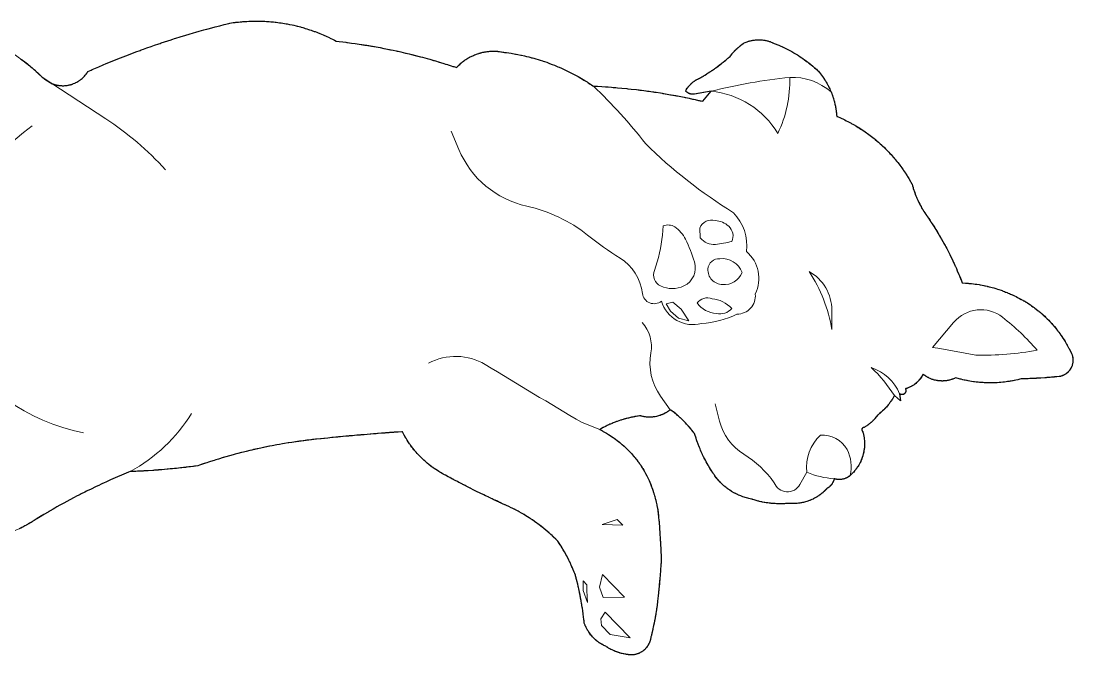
# Model space of a CAD drawing. Header units: millimetres. Extents: x 488786 to 747986, y 25193 to 95000.
# Drawn here: x 584111.4 to 584543.1, y 90620.5 to 90880.7 of the extents above; entities that cross this region are included whole.
import ezdxf

# ---------------------------------------------------------------- set-up
doc = ezdxf.new("R2010")
doc.units = ezdxf.units.MM
doc.layers.add('6. FUR1', color=181, linetype='Continuous')
doc.layers.add('7. FUR2', color=241, linetype='Continuous', lineweight=5)

# ---------------------------------------------------------------- blocks, each defined once
blk = doc.blocks.new('YUHIHA_Accessory_Person_WithDog_A_Plan')
at = {"layer": '6. FUR1'}
blk.add_lwpolyline([(143.22, 81.72), (143.64, 81.42), (143.74, 81.35), (143.84, 81.27), (144.25, 80.97), (144.56, 80.74), (144.66, 80.67), (145.07, 80.36), (145.67, 79.89), (146.47, 79.26), (147.06, 78.78), (147.16, 78.7), (147.45, 78.45), (148.04, 77.96), (148.61, 77.46), (148.9, 77.21), (148.99, 77.13), (149.19, 76.96), (149.38, 76.79), (149.56, 76.62), (149.66, 76.53), (150.31, 75.93), (150.78, 75.49), (150.96, 75.32), (151.33, 74.97), (151.78, 74.52), (152.14, 74.16), (156.26, 71.47), (156.56, 71.35), (156.88, 71.24), (157.04, 71.19), (157.37, 71.09), (157.53, 71.05), (157.87, 70.97), (158.03, 70.93), (158.36, 70.86), (158.53, 70.83), (158.7, 70.8), (158.87, 70.77), (159.04, 70.75), (159.37, 70.71), (159.54, 70.69), (159.88, 70.67), (160.05, 70.66), (160.39, 70.65), (160.73, 70.64), (161.07, 70.65), (161.41, 70.67), (161.75, 70.7), (162.09, 70.73), (162.43, 70.78), (162.76, 70.84), (162.93, 70.87), (163.26, 70.94), (163.59, 71.02), (163.76, 71.06), (163.93, 71.11), (164.25, 71.2), (164.57, 71.31), (164.73, 71.37), (165.05, 71.49), (165.52, 71.69), (165.83, 71.83), (165.98, 71.91), (166.44, 72.14), (166.73, 72.31), (166.88, 72.4), (167.16, 72.58), (167.45, 72.77), (167.59, 72.87), (167.86, 73.07), (168.13, 73.28), (168.52, 73.61), (168.77, 73.84), (169.02, 74.07), (169.26, 74.31), (169.49, 74.56), (169.83, 74.95), (170.04, 75.21), (170.15, 75.35), (170.25, 75.48), (170.35, 75.62), (170.55, 75.9), (170.64, 76.04), (170.82, 76.33), (170.91, 76.47), (172.23, 77.06), (172.67, 77.25), (174, 77.83), (175.33, 78.4), (177.1, 79.15), (178.43, 79.71), (180.21, 80.45), (182.44, 81.35), (184.23, 82.07), (186.47, 82.94), (188.27, 83.63), (190.53, 84.48), (192.33, 85.15), (192.79, 85.31), (193.69, 85.64), (195.05, 86.13), (196.87, 86.77), (198.23, 87.25), (200.05, 87.87), (200.51, 88.02), (200.97, 88.18), (202.34, 88.64), (203.71, 89.09), (205.08, 89.53), (206.46, 89.97), (206.92, 90.12), (208.76, 90.69), (211.06, 91.4), (212.45, 91.81), (214.29, 92.36), (215.22, 92.62), (216.61, 93.02), (218.46, 93.54), (220.32, 94.05), (221.72, 94.42), (223.11, 94.79), (224.98, 95.28), (226.85, 95.75), (228.72, 96.21), (229.18, 96.32), (229.88, 96.43), (230.58, 96.53), (231.27, 96.62), (231.62, 96.66), (231.97, 96.7), (232.67, 96.78), (233.37, 96.85), (234.07, 96.91), (234.42, 96.94), (235.12, 96.99), (235.82, 97.04), (236.17, 97.06), (236.88, 97.1), (237.23, 97.11), (237.93, 97.13), (238.63, 97.15), (238.99, 97.16), (239.69, 97.16), (240.39, 97.16), (240.74, 97.16), (241.44, 97.15), (241.8, 97.14), (242.5, 97.12), (243.2, 97.09), (243.55, 97.07), (244.25, 97.03), (244.96, 96.98), (245.31, 96.96), (246.01, 96.9), (246.36, 96.87), (247.06, 96.8), (247.76, 96.72), (248.11, 96.68), (248.8, 96.6), (249.5, 96.51), (250.2, 96.41), (250.89, 96.3), (251.58, 96.18), (252.28, 96.06), (252.62, 96), (253.66, 95.8), (254.69, 95.59), (255.38, 95.43), (256.4, 95.19), (256.75, 95.11), (257.09, 95.02), (258.11, 94.75), (258.45, 94.66), (259.12, 94.47), (259.46, 94.37), (260.13, 94.17), (260.81, 93.97), (261.48, 93.75), (261.81, 93.64), (262.48, 93.42), (263.14, 93.19), (263.8, 92.95), (264.13, 92.83), (264.79, 92.58), (265.12, 92.46), (266.1, 92.07), (266.75, 91.8), (267.4, 91.53), (268.04, 91.25), (268.37, 91.1), (269, 90.81), (269.64, 90.52), (270.59, 90.06), (271.22, 89.75), (271.54, 89.59), (272.16, 89.27), (272.78, 88.94), (273.96, 88.81), (275.54, 88.62), (276.72, 88.47), (277.11, 88.42), (277.5, 88.37), (279.07, 88.16), (280.64, 87.94), (282.21, 87.71), (283.77, 87.47), (284.56, 87.34), (284.95, 87.28), (285.73, 87.15), (287.29, 86.89), (289.24, 86.54), (290.8, 86.26), (292.36, 85.96), (293.13, 85.8), (295.07, 85.41), (296.24, 85.17), (297.4, 84.92), (297.79, 84.83), (298.17, 84.75), (299.33, 84.49), (301.26, 84.04), (302.8, 83.67), (304.73, 83.2), (306.26, 82.81), (307.41, 82.51), (308.18, 82.3), (310.09, 81.79), (311.23, 81.47), (312.76, 81.03), (313.52, 80.81), (315.04, 80.36), (316.55, 79.9), (316.93, 79.79), (317.69, 79.55), (318.44, 79.31), (318.82, 79.2), (319.95, 78.83), (320.71, 78.59), (321.08, 78.47), (321.46, 78.34), (322.21, 78.09), (322.44, 78.34), (322.67, 78.58), (322.91, 78.82), (323.15, 79.06), (323.51, 79.41), (324.02, 79.86), (324.28, 80.08), (324.53, 80.29), (324.67, 80.4), (325.07, 80.71), (325.34, 80.91), (325.75, 81.2), (326.03, 81.39), (326.45, 81.67), (326.74, 81.85), (326.88, 81.93), (327.32, 82.19), (327.62, 82.35), (327.77, 82.43), (328.22, 82.66), (328.52, 82.81), (328.83, 82.96), (329.13, 83.1), (329.6, 83.29), (330.07, 83.48), (330.38, 83.6), (330.86, 83.77), (331.34, 83.92), (331.51, 83.97), (331.83, 84.06), (331.99, 84.11), (332.32, 84.19), (332.64, 84.27), (332.98, 84.35), (333.47, 84.45), (333.8, 84.51), (334.3, 84.6), (334.8, 84.67), (334.97, 84.69), (335.47, 84.74), (335.81, 84.77), (336.15, 84.79), (336.48, 84.81), (336.82, 84.82), (337.16, 84.82), (337.5, 84.82), (338, 84.82), (338.17, 84.81), (338.34, 84.8), (338.51, 84.79), (339.01, 84.76), (339.18, 84.74), (339.35, 84.73), (339.68, 84.69), (339.85, 84.67), (340.35, 84.6), (340.69, 84.55), (341.18, 84.46), (341.51, 84.4), (341.84, 84.32), (342.76, 84.21), (343.67, 84.08), (344.59, 83.94), (345.19, 83.84), (346.41, 83.63), (347.32, 83.46), (348.52, 83.22), (348.83, 83.16), (350.03, 82.89), (350.93, 82.68), (351.83, 82.46), (352.72, 82.23), (353.02, 82.15), (353.32, 82.07), (353.91, 81.91), (354.8, 81.65), (355.68, 81.39), (356.56, 81.12), (357.44, 80.83), (357.74, 80.73), (358.32, 80.54), (359.19, 80.24), (359.48, 80.13), (360.35, 79.82), (361.5, 79.38), (362.36, 79.04), (363.21, 78.69), (363.78, 78.45), (364.35, 78.21), (365.2, 77.84), (366.32, 77.33), (366.88, 77.07), (367.43, 76.81), (368.26, 76.4), (368.81, 76.12), (369.36, 75.84), (369.91, 75.56), (370.45, 75.27), (371.26, 74.83), (372.07, 74.38), (372.87, 73.93), (373.14, 73.77), (373.93, 73.3), (374.46, 72.98), (374.99, 72.66), (375.51, 72.34), (375.77, 72.17), (376.03, 72.01), (376.54, 71.67), (377.06, 71.33), (377.57, 70.99), (378.08, 70.65), (378.34, 70.47), (380.11, 70.39), (381.88, 70.29), (383.29, 70.2), (384.36, 70.13), (385.77, 70.02), (386.48, 69.97), (387.54, 69.88), (388.24, 69.82), (390.01, 69.66), (392.13, 69.46), (392.48, 69.42), (393.89, 69.27), (396.01, 69.03), (396.71, 68.94), (397.06, 68.9), (397.41, 68.85), (398.12, 68.77), (399.88, 68.54), (400.58, 68.44), (400.93, 68.39), (401.28, 68.34), (401.98, 68.24), (402.69, 68.14), (403.04, 68.09), (403.39, 68.04), (404.09, 67.93), (405.84, 67.66), (406.54, 67.55), (406.89, 67.49), (408.64, 67.2), (409.34, 67.08), (410.04, 66.95), (411.78, 66.64), (412.48, 66.51), (413.53, 66.31), (414.22, 66.17), (415.61, 65.9), (415.96, 65.83), (416.31, 65.76), (417.7, 65.47), (419.08, 65.17), (419.43, 65.1), (420.12, 64.95), (421.51, 64.64), (422.2, 64.48), (423.23, 64.24), (426.65, 68.35), (419.77, 67.18), (419.65, 67.17), (419.4, 67.14), (419.33, 67.14), (419.24, 67.14), (419.21, 67.14), (419.15, 67.14), (419.12, 67.14), (419.02, 67.14), (418.83, 67.15), (418.71, 67.17), (418.58, 67.18), (418.37, 67.22), (418.21, 67.26), (418, 67.32), (417.83, 67.38), (417.68, 67.44), (417.65, 67.45), (417.53, 67.5), (417.45, 67.54), (417.42, 67.55), (417.34, 67.6), (417.25, 67.64), (417.23, 67.66), (417.2, 67.68), (417.12, 67.72), (416.99, 67.81), (416.91, 67.86), (416.88, 67.88), (416.81, 67.94), (416.78, 67.96), (416.68, 68.03), (416.61, 68.1), (416.45, 68.24), (416.41, 68.29), (416.36, 68.33), (416.27, 68.43), (416.21, 68.5), (416.27, 68.61), (416.37, 68.77), (416.43, 68.88), (416.56, 69.09), (416.59, 69.14), (416.62, 69.2), (416.9, 69.61), (416.97, 69.71), (417.08, 69.86), (417.12, 69.92), (417.2, 70.01), (417.31, 70.16), (417.39, 70.26), (417.51, 70.4), (417.54, 70.45), (417.75, 70.69), (417.91, 70.87), (418.04, 71.01), (418.31, 71.28), (418.62, 71.58), (418.86, 71.78), (419, 71.91), (419.1, 71.98), (419.19, 72.06), (419.34, 72.18), (419.64, 72.4), (419.74, 72.48), (419.79, 72.51), (419.89, 72.58), (419.94, 72.62), (420.15, 72.76), (420.31, 72.86), (420.52, 72.99), (420.68, 73.08), (420.74, 73.11), (420.85, 73.17), (421.12, 73.32), (421.23, 73.38), (421.46, 73.49), (421.68, 73.59), (421.74, 73.62), (421.91, 73.69), (422.03, 73.74), (422.34, 73.92), (422.55, 74.04), (422.86, 74.22), (422.96, 74.28), (423.27, 74.47), (423.48, 74.59), (423.58, 74.65), (423.68, 74.71), (423.88, 74.84), (424.09, 74.96), (424.8, 75.41), (425.11, 75.6), (425.51, 75.86), (426.21, 76.32), (426.41, 76.45), (426.71, 76.65), (427.01, 76.86), (427.11, 76.92), (427.21, 76.99), (427.31, 77.06), (427.6, 77.26), (427.7, 77.33), (428.09, 77.61), (428.19, 77.68), (428.48, 77.88), (428.77, 78.1), (428.87, 78.17), (429.55, 78.66), (430.22, 79.17), (430.79, 79.61), (431.07, 79.83), (431.26, 79.98), (431.63, 80.28), (431.72, 80.36), (431.82, 80.43), (432.19, 80.73), (432.65, 81.12), (433.57, 81.89), (433.84, 82.13), (433.93, 82.21), (434.02, 82.29), (434.47, 82.68), (434.69, 82.99), (434.73, 83.04), (434.88, 83.24), (435.11, 83.54), (435.19, 83.63), (435.23, 83.68), (435.51, 84.02), (435.59, 84.12), (435.88, 84.45), (436.01, 84.59), (436.09, 84.68), (436.27, 84.86), (436.31, 84.91), (436.44, 85.05), (436.66, 85.27), (436.7, 85.31), (436.75, 85.36), (436.97, 85.58), (437.38, 85.97), (437.48, 86.05), (437.61, 86.18), (437.66, 86.22), (437.71, 86.26), (437.76, 86.3), (437.85, 86.38), (437.95, 86.46), (437.99, 86.51), (438.14, 86.63), (438.58, 86.98), (438.68, 87.06), (438.72, 87.1), (438.78, 87.14), (438.82, 87.18), (439.33, 87.55), (439.43, 87.62), (439.53, 87.7), (439.79, 87.88), (440.26, 88.19), (440.62, 88.35), (441.06, 88.53), (441.43, 88.67), (441.79, 88.8), (441.98, 88.86), (442.16, 88.92), (442.26, 88.94), (442.35, 88.97), (442.63, 89.05), (442.82, 89.1), (443.29, 89.21), (443.57, 89.26), (443.86, 89.32), (444.05, 89.35), (444.44, 89.4), (444.82, 89.45), (445.11, 89.47), (445.4, 89.49), (445.69, 89.5), (445.79, 89.51), (445.89, 89.51), (446.08, 89.51), (446.27, 89.51), (446.47, 89.51), (446.85, 89.5), (447.14, 89.48), (447.34, 89.47), (447.63, 89.44), (448.11, 89.39), (448.4, 89.34), (448.78, 89.28), (448.97, 89.24), (449.26, 89.18), (449.63, 89.09), (449.91, 89.01), (450.19, 88.93), (450.56, 88.82), (450.84, 88.72), (451.11, 88.63), (451.29, 88.56), (451.74, 88.37), (451.92, 88.29), (452.01, 88.25), (452.27, 88.13), (452.59, 88.01), (452.9, 87.89), (453.68, 87.57), (454, 87.44), (454.46, 87.24), (455.24, 86.9), (455.7, 86.69), (455.85, 86.62), (456.01, 86.55), (456.77, 86.19), (457.37, 85.89), (457.83, 85.66), (458.43, 85.35), (458.73, 85.2), (459.47, 84.79), (459.76, 84.63), (460.2, 84.38), (460.64, 84.12), (460.79, 84.04), (461.08, 83.87), (461.8, 83.43), (462.09, 83.25), (462.52, 82.98), (463.22, 82.52), (463.93, 82.05), (464.35, 81.76), (465.04, 81.28), (465.17, 81.18), (465.58, 80.88), (466.12, 80.48), (466.39, 80.27), (466.8, 79.96), (467.19, 79.65), (467.72, 79.23), (468.37, 78.69), (469.15, 78.04), (469.65, 77.59), (469.9, 77.37), (470.4, 76.91), (470.53, 76.8), (470.74, 76.55), (471.15, 76.06), (471.56, 75.56), (472.04, 74.92), (472.42, 74.4), (472.79, 73.87), (472.97, 73.6), (473.24, 73.2), (473.41, 72.93), (473.58, 72.65), (473.91, 72.1), (474.15, 71.68), (474.47, 71.12), (474.62, 70.84), (474.7, 70.69), (474.84, 70.41), (475.13, 69.83), (475.34, 69.39), (475.6, 68.81), (475.73, 68.51), (475.85, 68.22), (475.92, 68.07), (476.04, 67.77), (476.16, 67.47), (476.21, 67.32), (476.33, 67.02), (476.49, 66.57), (476.65, 66.11), (476.75, 65.8), (476.85, 65.5), (476.94, 65.19), (477.08, 64.72), (477.16, 64.41), (477.25, 64.1), (477.33, 63.79), (477.48, 63.17), (477.51, 63.01), (477.58, 62.69), (477.68, 62.22), (477.74, 61.9), (477.83, 61.43), (477.91, 60.95), (478, 60.32), (478.02, 60.15), (478.04, 60), (478.06, 59.84), (478.08, 59.68), (478.13, 59.2), (478.19, 58.56), (478.21, 58.23), (478.22, 58.07), (478.53, 57.95), (478.83, 57.82), (479.44, 57.55), (480.04, 57.28), (480.95, 56.86), (481.55, 56.58), (482.14, 56.29), (482.73, 55.99), (483.32, 55.68), (483.61, 55.53), (484.2, 55.21), (484.49, 55.05), (484.78, 54.89), (485.64, 54.4), (485.93, 54.23), (486.5, 53.89), (487.06, 53.55), (487.63, 53.2), (488.18, 52.84), (488.46, 52.66), (489.01, 52.29), (489.84, 51.73), (490.38, 51.35), (490.92, 50.97), (491.19, 50.77), (491.98, 50.18), (492.51, 49.78), (493.03, 49.37), (493.55, 48.95), (494.06, 48.53), (494.82, 47.89), (495.33, 47.46), (496.07, 46.8), (496.56, 46.36), (496.8, 46.13), (497.05, 45.9), (497.77, 45.22), (498.24, 44.75), (498.94, 44.05), (499.17, 43.81), (499.63, 43.33), (500.08, 42.85), (500.53, 42.36), (500.97, 41.86), (501.41, 41.37), (501.84, 40.87), (502.06, 40.61), (502.27, 40.36), (502.9, 39.59), (503.31, 39.07), (503.92, 38.28), (504.12, 38.02), (504.52, 37.49), (504.91, 36.96), (505.29, 36.41), (505.48, 36.14), (505.67, 35.87), (506.05, 35.32), (506.42, 34.77), (506.6, 34.5), (506.96, 33.94), (507.13, 33.66), (507.31, 33.38), (507.83, 32.53), (508, 32.24), (508.5, 31.38), (508.66, 31.1), (508.98, 30.52), (509.14, 30.23), (509.34, 29.52), (509.54, 28.82), (509.61, 28.59), (509.65, 28.48), (509.87, 27.79), (509.95, 27.56), (510.23, 26.75), (510.45, 26.18), (510.71, 25.51), (510.94, 24.95), (510.99, 24.84), (511.13, 24.5), (511.28, 24.17), (511.53, 23.61), (511.84, 22.96), (511.94, 22.74), (512.27, 22.09), (512.5, 21.66), (512.84, 21.02), (513.08, 20.59), (513.32, 20.17), (513.51, 19.86), (513.82, 19.34), (513.89, 19.24), (514.01, 19.03), (514.34, 18.52), (514.67, 18.01), (514.81, 17.81), (515.22, 17.21), (515.29, 17.11), (515.5, 16.82), (515.86, 16.33), (516.39, 15.55), (517.04, 14.57), (517.8, 13.38), (518.31, 12.58), (518.93, 11.59), (519.17, 11.18), (519.42, 10.78), (520.14, 9.57), (520.26, 9.37), (520.38, 9.17), (521.09, 7.95), (521.79, 6.72), (521.9, 6.51), (522.24, 5.9), (522.69, 5.07), (522.8, 4.86), (523.02, 4.45), (523.36, 3.82), (523.9, 2.78), (524.64, 1.31), (525.06, 0.47), (525.58, -0.59), (526.18, -1.87), (526.38, -2.29), (526.87, -3.36), (526.96, -3.58), (527.06, -3.79), (527.34, -4.43), (527.72, -5.3), (528.37, -6.81), (528.73, -7.68), (529.26, -8.99), (529.77, -10.3), (529.99, -10.31), (531.1, -10.37), (531.77, -10.42), (532.21, -10.45), (532.43, -10.47), (533.1, -10.53), (533.54, -10.58), (534.42, -10.68), (535.09, -10.77), (535.75, -10.86), (536.63, -11), (537.06, -11.08), (537.94, -11.24), (538.59, -11.37), (539.03, -11.46), (539.25, -11.5), (539.9, -11.65), (540.12, -11.7), (540.33, -11.75), (540.77, -11.86), (541.41, -12.02), (542.06, -12.19), (542.7, -12.37), (543.13, -12.5), (543.55, -12.63), (544.19, -12.83), (544.82, -13.03), (545.67, -13.32), (546.09, -13.47), (546.29, -13.55), (546.5, -13.62), (547.13, -13.86), (547.54, -14.02), (548.16, -14.27), (548.37, -14.35), (548.57, -14.44), (549.19, -14.7), (549.6, -14.88), (550.2, -15.15), (550.41, -15.24), (551.21, -15.62), (551.81, -15.92), (552.41, -16.22), (553, -16.52), (553.2, -16.63), (553.98, -17.05), (554.56, -17.38), (554.94, -17.6), (555.52, -17.94), (555.9, -18.17), (556.47, -18.52), (557.01, -18.87), (557.7, -19.33), (558.22, -19.69), (558.73, -20.04), (559.23, -20.41), (559.57, -20.66), (560.23, -21.17), (560.89, -21.68), (561.21, -21.95), (561.37, -22.08), (561.69, -22.35), (562.17, -22.75), (562.48, -23.03), (562.95, -23.44), (563.11, -23.58), (563.57, -24), (563.87, -24.29), (564.17, -24.58), (564.62, -25.02), (565.21, -25.61), (565.64, -26.06), (566.21, -26.67), (566.49, -26.98), (566.9, -27.45), (567.58, -28.24), (568.11, -28.88), (568.37, -29.21), (568.63, -29.54), (569.02, -30.03), (569.14, -30.2), (569.39, -30.53), (569.76, -31.04), (570.12, -31.55), (570.36, -31.89), (570.6, -32.23), (571.06, -32.93), (571.51, -33.63), (571.94, -34.34), (572.26, -34.88), (572.58, -35.42), (572.78, -35.78), (572.98, -36.15), (573.37, -36.89), (573.57, -37.26), (573.85, -37.81), (574.12, -38.38), (574.28, -38.63), (574.42, -38.9), (574.51, -39.08), (574.59, -39.26), (574.71, -39.54), (574.81, -39.82), (574.84, -39.91), (574.93, -40.2), (574.95, -40.3), (575.02, -40.59), (575.06, -40.79), (575.08, -40.89), (575.12, -41.18), (575.14, -41.28), (575.16, -41.58), (575.17, -41.78), (575.18, -41.88), (575.18, -42.08), (575.17, -42.38), (575.16, -42.48), (575.14, -42.68), (575.12, -42.88), (575.1, -43.08), (575.04, -43.38), (574.98, -43.67), (574.9, -43.96), (574.81, -44.25), (574.7, -44.53), (574.63, -44.71), (574.59, -44.8), (574.46, -45.08), (574.37, -45.25), (574.27, -45.43), (574.12, -45.69), (574.01, -45.85), (573.83, -46.1), (573.71, -46.26), (573.52, -46.49), (573.39, -46.64), (573.18, -46.86), (573.11, -46.93), (572.96, -47.07), (572.74, -47.27), (572.58, -47.39), (572.35, -47.57), (572.18, -47.69), (572.02, -47.8), (571.84, -47.9), (571.58, -48.05), (571.49, -48.1), (571.32, -48.19), (571.22, -48.23), (570.95, -48.35), (570.67, -48.46), (570.38, -48.56), (570.19, -48.61), (570.1, -48.64), (569.47, -48.71), (568.59, -48.8), (568.46, -48.81), (568.21, -48.84), (568.08, -48.85), (567.58, -48.9), (567.46, -48.91), (566.45, -49), (566.32, -49.01), (565.82, -49.06), (565.69, -49.07), (565.44, -49.09), (564.81, -49.14), (564.43, -49.17), (564.18, -49.19), (563.68, -49.23), (562.04, -49.34), (561.91, -49.34), (561.53, -49.37), (561.16, -49.39), (560.9, -49.41), (560.4, -49.43), (560.27, -49.44), (560.02, -49.45), (559.89, -49.46), (559.51, -49.48), (559.39, -49.49), (558.12, -49.55), (558, -49.55), (557.62, -49.57), (557.5, -49.57), (556.86, -49.59), (556.36, -49.61), (555.98, -49.62), (555.6, -49.63), (555.47, -49.64), (553.96, -49.67), (553.34, -49.83), (552.93, -49.93), (552.51, -50.03), (551.68, -50.21), (551.06, -50.34), (550.43, -50.46), (549.8, -50.58), (549.38, -50.65), (548.96, -50.71), (548.33, -50.81), (547.7, -50.89), (547.06, -50.97), (546.43, -51.04), (545.58, -51.12), (544.94, -51.17), (544.1, -51.23), (543.46, -51.26), (543.03, -51.28), (542.39, -51.29), (541.97, -51.3), (541.76, -51.3), (541.55, -51.31), (540.91, -51.31), (540.27, -51.3), (539.63, -51.28), (538.99, -51.25), (538.35, -51.22), (538.14, -51.21), (537.72, -51.18), (536.87, -51.11), (536.23, -51.05), (535.6, -50.98), (534.76, -50.88), (534.33, -50.82), (533.49, -50.69), (532.86, -50.59), (532.23, -50.48), (531.81, -50.4), (530.98, -50.23), (530.57, -50.14), (529.94, -50), (529.32, -49.85), (528.91, -49.75), (528.09, -49.53), (527.47, -49.36), (527.06, -49.24), (526.76, -49.38), (526.56, -49.47), (526.15, -49.65), (525.84, -49.77), (525.63, -49.84), (525.42, -49.91), (525.21, -49.98), (524.89, -50.08), (524.57, -50.16), (524.25, -50.24), (523.92, -50.31), (523.59, -50.37), (523.26, -50.42), (522.93, -50.47), (522.82, -50.48), (522.49, -50.51), (522.27, -50.52), (521.94, -50.54), (521.71, -50.55), (521.38, -50.55), (521.16, -50.54), (521.05, -50.54), (520.94, -50.53), (520.61, -50.51), (520.38, -50.5), (520.05, -50.46), (519.72, -50.42), (519.61, -50.4), (519.17, -50.33), (518.74, -50.24), (518.41, -50.16), (517.99, -50.04), (517.78, -49.97), (517.46, -49.87), (517.15, -49.76), (516.84, -49.64), (516.63, -49.55), (516.53, -49.51), (516.22, -49.37), (515.83, -49.17), (515.63, -49.07), (515.44, -48.96), (515.14, -48.8), (514.96, -48.68), (514.86, -48.62), (514.77, -48.56), (514.4, -48.32), (514.22, -48.19), (513.95, -47.99), (513.69, -47.78), (513.55, -48.05), (513.36, -48.38), (513.32, -48.44), (513.28, -48.51), (513.08, -48.83), (512.96, -49.02), (512.74, -49.32), (512.65, -49.45), (512.47, -49.69), (512.42, -49.74), (512.37, -49.8), (512.28, -49.92), (512.08, -50.15), (511.98, -50.26), (511.88, -50.37), (511.83, -50.43), (511.62, -50.65), (511.46, -50.81), (511.41, -50.86), (511.18, -51.07), (511.02, -51.22), (510.67, -51.52), (510.61, -51.56), (510.55, -51.61), (510.44, -51.7), (510.2, -51.89), (509.95, -52.06), (509.7, -52.23), (509.45, -52.4), (509.25, -52.51), (508.99, -52.67), (508.93, -52.7), (508.79, -52.78), (508.39, -52.98), (508.19, -53.08), (508.05, -53.14), (507.77, -53.26), (507.56, -53.35), (507.28, -53.46), (507.07, -53.53), (506.93, -53.58), (506.64, -53.68), (506.49, -53.72), (506.42, -53.74), (506.45, -53.8), (506.48, -53.86), (506.54, -54.02), (506.57, -54.16), (506.59, -54.29), (506.61, -54.43), (506.61, -54.56), (506.59, -54.7), (506.57, -54.83), (506.54, -54.97), (506.48, -55.13), (506.44, -55.22), (506.42, -55.25), (506.41, -55.28), (506.35, -55.37), (506.31, -55.43), (506.3, -55.46), (506.23, -55.54), (506.12, -55.66), (506.01, -55.75), (505.96, -55.79), (505.88, -55.86), (505.76, -55.93), (505.73, -55.94), (505.7, -55.96), (505.57, -56.01), (505.44, -56.06), (505.35, -56.09), (505.31, -56.09), (505.28, -56.1), (505.15, -56.12), (505.01, -56.13), (504.94, -56.13), (504.87, -56.13), (504.73, -56.11), (504.6, -56.09), (504.47, -56.05), (504.37, -56.01), (504.28, -55.97), (504.22, -55.94), (504.07, -55.86), (504.02, -55.82), (504.36, -58.73), (501.9, -56.56), (501.74, -56.85), (501.69, -56.92), (501.53, -57.21), (501.23, -57.71), (501.05, -57.99), (500.96, -58.13), (500.92, -58.2), (500.64, -58.62), (500.45, -58.89), (500.4, -58.96), (500.36, -59.03), (500.06, -59.43), (499.71, -59.9), (499.61, -60.03), (499.35, -60.35), (499.03, -60.74), (498.59, -61.24), (498.54, -61.3), (498.37, -61.49), (498.26, -61.61), (497.86, -62.03), (497.68, -62.21), (497.56, -62.32), (497.5, -62.38), (497.02, -62.84), (496.78, -63.07), (496.47, -63.35), (495.96, -63.78), (495.77, -63.94), (495.57, -64.09), (495.51, -64.15), (495.45, -64.2), (495.18, -64.41), (494.98, -64.55), (494.67, -64.99), (494.57, -65.13), (494.53, -65.17), (494.5, -65.22), (494.31, -65.45), (494.05, -65.77), (493.94, -65.91), (493.82, -66.04), (493.78, -66.08), (493.7, -66.17), (493.66, -66.22), (493.3, -66.61), (493.18, -66.73), (493.14, -66.77), (493.1, -66.82), (493.05, -66.86), (493.01, -66.9), (492.89, -67.02), (492.76, -67.14), (492.72, -67.18), (492.5, -67.38), (492.28, -67.58), (492.23, -67.62), (492.1, -67.74), (491.64, -68.11), (491.6, -68.14), (491.51, -68.22), (491.41, -68.29), (491.27, -68.4), (490.98, -68.6), (490.84, -68.71), (490.79, -68.74), (490.74, -68.77), (490.55, -68.91), (490.25, -69.1), (490.1, -69.19), (489.9, -69.32), (489.6, -69.5), (489.44, -69.58), (489.42, -69.58), (489.39, -69.58), (489.35, -69.59), (489.26, -69.6), (489.2, -69.62), (489.13, -69.64), (489.08, -69.66), (489.01, -69.69), (489, -69.71), (488.95, -69.73), (488.94, -69.74), (488.92, -69.75), (488.89, -69.77), (488.84, -69.82), (488.78, -69.88), (488.75, -69.91), (488.7, -69.98), (488.66, -70.04), (488.63, -70.1), (488.62, -70.12), (488.61, -70.13), (488.6, -70.17), (488.57, -70.25), (488.55, -70.32), (488.54, -70.41), (488.53, -70.44), (488.53, -70.57), (488.54, -70.58), (488.54, -70.6), (488.55, -70.71), (488.57, -70.78), (488.59, -70.83), (488.62, -70.91), (488.68, -71), (488.73, -71.07), (488.77, -71.13), (488.81, -71.17), (488.82, -71.18), (488.84, -71.19), (488.89, -71.24), (488.94, -71.39), (488.98, -71.53), (489.1, -71.99), (489.18, -72.29), (489.24, -72.59), (489.31, -72.89), (489.39, -73.36), (489.44, -73.66), (489.49, -73.97), (489.53, -74.28), (489.54, -74.43), (489.59, -74.9), (489.61, -75.21), (489.62, -75.36), (489.64, -75.83), (489.64, -76.14), (489.64, -76.45), (489.64, -76.76), (489.62, -77.07), (489.61, -77.38), (489.58, -77.69), (489.56, -78), (489.5, -78.47), (489.48, -78.62), (489.41, -79.08), (489.39, -79.23), (489.3, -79.69), (489.2, -80.15), (489.09, -80.6), (488.97, -81.05), (488.88, -81.35), (488.84, -81.5), (488.69, -81.94), (488.64, -82.09), (488.47, -82.52), (488.3, -82.96), (488.05, -83.53), (487.85, -83.95), (487.78, -84.08), (487.71, -84.23), (487.41, -84.77), (487.26, -85.04), (487.02, -85.44), (486.85, -85.7), (486.68, -85.96), (486.41, -86.35), (486.23, -86.6), (486.04, -86.84), (485.85, -87.09), (485.55, -87.45), (485.35, -87.69), (485.04, -88.03), (484.93, -88.15), (484.72, -88.37), (484.38, -88.7), (484.16, -88.91), (483.82, -89.23), (483.7, -89.33), (483.66, -89.37), (483.45, -89.54), (483.27, -89.67), (483.1, -89.8), (483.05, -89.83), (482.91, -89.92), (482.78, -90), (482.64, -90.09), (482.45, -90.19), (482.4, -90.22), (482.3, -90.27), (482.05, -90.39), (481.85, -90.47), (481.65, -90.55), (481.4, -90.64), (481.34, -90.66), (481.14, -90.73), (480.93, -90.78), (480.87, -90.79), (480.82, -90.81), (480.61, -90.85), (480.45, -90.89), (480.18, -90.93), (479.91, -90.96), (479.69, -90.98), (479.53, -90.99), (479.31, -90.99), (479.04, -90.99), (478.77, -90.98), (478.66, -90.97), (478.44, -90.94), (478.23, -90.92), (478.12, -90.9), (478.07, -90.89), (477.91, -90.86), (477.74, -90.82), (477.69, -90.81), (477.53, -90.77), (477.38, -90.73), (477.17, -90.66), (477.13, -90.86), (477.11, -90.9), (477.1, -90.98), (477.07, -91.09), (477.01, -91.29), (476.99, -91.32), (476.97, -91.4), (476.94, -91.48), (476.92, -91.55), (476.86, -91.7), (476.83, -91.78), (476.81, -91.81), (476.76, -91.92), (476.68, -92.11), (476.59, -92.28), (476.54, -92.36), (476.4, -92.6), (476.36, -92.67), (476.31, -92.73), (476.29, -92.77), (476.16, -92.97), (476.01, -93.16), (475.91, -93.28), (475.8, -93.4), (475.64, -93.58), (475.47, -93.75), (475.41, -93.81), (475.38, -93.83), (475.32, -93.89), (475.2, -93.99), (475.04, -94.12), (474.91, -94.22), (474.65, -94.4), (474.62, -94.42), (474.51, -94.49), (474.41, -94.55), (474.38, -94.57), (474.34, -94.59), (474.3, -94.61), (474.2, -94.67), (474.02, -94.87), (473.74, -95.17), (473.46, -95.46), (473.17, -95.74), (473.06, -95.83), (472.97, -95.93), (472.67, -96.2), (472.46, -96.38), (472.25, -96.55), (472.15, -96.64), (471.83, -96.9), (471.4, -97.22), (471.07, -97.46), (470.85, -97.62), (470.51, -97.85), (470.17, -98.06), (469.7, -98.34), (469.35, -98.54), (469.11, -98.67), (468.75, -98.86), (468.51, -98.98), (468.01, -99.21), (467.77, -99.32), (467.64, -99.37), (467.52, -99.43), (467.14, -99.58), (467.01, -99.63), (466.63, -99.77), (466.38, -99.86), (465.99, -99.99), (465.47, -100.14), (465.34, -100.18), (464.95, -100.28), (464.55, -100.38), (464.15, -100.46), (463.75, -100.54), (463.49, -100.59), (463.08, -100.65), (462.54, -100.72), (462, -100.77), (461.46, -100.81), (461.06, -100.83), (460.51, -100.84), (460.38, -100.84), (459.84, -100.83), (459.43, -100.81), (459.16, -100.79), (458.89, -100.77), (458.62, -100.75), (458.01, -100.81), (457.77, -100.83), (457.28, -100.86), (457.16, -100.87), (456.79, -100.89), (456.18, -100.91), (455.44, -100.93), (455.2, -100.93), (454.71, -100.93), (454.47, -100.93), (453.73, -100.91), (453.49, -100.91), (453, -100.88), (452.76, -100.87), (452.02, -100.82), (451.78, -100.8), (451.41, -100.76), (451.29, -100.75), (451.05, -100.72), (450.93, -100.71), (450.44, -100.65), (449.96, -100.59), (449.23, -100.48), (448.75, -100.4), (448.63, -100.38), (448.51, -100.36), (447.79, -100.22), (447.55, -100.17), (447.07, -100.07), (446.47, -99.93), (446.24, -99.87), (446, -99.81), (445.17, -99.59), (444.35, -99.35), (443.77, -99.16), (443.65, -99.12), (443.53, -99.09), (443.18, -98.97), (442.66, -98.86), (442.13, -98.75), (441.74, -98.65), (441.22, -98.51), (440.71, -98.36), (440.19, -98.2), (439.68, -98.03), (439.18, -97.85), (438.8, -97.7), (438.42, -97.55), (437.93, -97.34), (437.57, -97.17), (437.2, -97), (436.72, -96.76), (436.6, -96.7), (436.48, -96.64), (436.24, -96.51), (435.77, -96.25), (435.54, -96.11), (435.08, -95.84), (434.85, -95.69), (434.4, -95.4), (434.17, -95.25), (433.73, -94.94), (433.51, -94.79), (433.08, -94.46), (432.87, -94.3), (432.66, -94.13), (432.35, -93.88), (432.14, -93.7), (431.94, -93.53), (431.53, -93.17), (431.04, -92.71), (430.95, -92.62), (430.85, -92.53), (430.47, -92.14), (430.19, -91.85), (430.01, -91.65), (429.83, -91.46), (429.56, -91.15), (429.48, -91.05), (429.39, -90.95), (429.13, -90.64), (428.87, -90.33), (428.79, -90.22), (428.24, -89.46), (427.88, -88.95), (427.71, -88.69), (427.53, -88.44), (427.18, -87.92), (426.84, -87.4), (426.58, -87), (426.17, -86.34), (425.61, -85.41), (425.45, -85.13), (425.06, -84.46), (424.68, -83.78), (424.46, -83.37), (424.31, -83.09), (423.88, -82.26), (423.6, -81.7), (423.46, -81.42), (423.2, -80.86), (423.13, -80.71), (423, -80.43), (422.74, -79.86), (422.48, -79.29), (422.3, -78.87), (422.12, -78.43), (421.88, -77.86), (421.59, -77.13), (421.48, -76.84), (421.21, -76.11), (421.1, -75.81), (420.84, -75.08), (420.69, -74.63), (420.5, -74.04), (420.36, -73.6), (420.13, -72.85), (420.04, -72.55), (419.99, -72.4), (419.8, -72.13), (419.6, -71.85), (419.4, -71.58), (419.33, -71.49), (419.2, -71.32), (418.86, -70.87), (418.58, -70.52), (418.51, -70.43), (418.44, -70.34), (418.3, -70.17), (418.23, -70.08), (417.87, -69.65), (417.66, -69.39), (417.29, -68.97), (416.84, -68.47), (416.62, -68.22), (416.32, -67.89), (416.16, -67.73), (415.62, -67.17), (415.54, -67.09), (415.38, -66.93), (415.06, -66.61), (414.41, -65.99), (414.33, -65.92), (414.25, -65.84), (414, -65.61), (413.42, -65.09), (413.33, -65.02), (413.17, -64.87), (412.74, -64.51), (412.4, -64.22), (412.31, -64.15), (412.14, -64.01), (412.05, -63.94), (411.87, -63.8), (411.17, -63.24), (410.72, -62.91), (410.18, -62.51), (409.9, -62.32), (409.82, -62.38), (409.75, -62.45), (409.51, -62.64), (409.18, -62.88), (409.09, -62.94), (408.84, -63.11), (408.75, -63.17), (408.67, -63.23), (408.32, -63.44), (407.97, -63.65), (407.79, -63.75), (407.7, -63.8), (407.43, -63.94), (407.25, -64.03), (406.97, -64.17), (406.88, -64.21), (406.78, -64.25), (406.5, -64.37), (406.22, -64.49), (405.74, -64.66), (405.45, -64.76), (405.06, -64.88), (404.66, -64.98), (404.26, -65.08), (403.76, -65.18), (403.36, -65.25), (403.16, -65.27), (403.05, -65.29), (402.95, -65.3), (402.65, -65.33), (402.34, -65.36), (401.93, -65.38), (401.63, -65.39), (401.52, -65.39), (401.42, -65.39), (401.32, -65.39), (401.11, -65.39), (400.91, -65.38), (400.7, -65.37), (400.6, -65.37), (400.4, -65.35), (400.09, -65.33), (399.69, -65.28), (399.38, -65.24), (399.18, -65.21), (398.88, -65.15), (398.68, -65.11), (398.28, -65.02), (397.98, -64.95), (397.88, -64.92), (397.78, -64.89), (397.59, -64.84), (397.31, -64.87), (396.77, -64.95), (396.63, -64.97), (396.49, -64.99), (395.95, -65.07), (395.54, -65.14), (395.4, -65.17), (395.27, -65.19), (395, -65.24), (394.59, -65.32), (394.05, -65.43), (393.78, -65.48), (393.64, -65.52), (393.24, -65.6), (392.7, -65.73), (392.43, -65.8), (391.76, -65.97), (391.23, -66.12), (390.83, -66.23), (390.57, -66.31), (390.04, -66.47), (389.78, -66.55), (389.65, -66.59), (389.51, -66.63), (388.86, -66.85), (388.08, -67.13), (387.82, -67.22), (387.3, -67.42), (386.53, -67.73), (386.02, -67.94), (385.39, -68.21), (385.14, -68.32), (384.63, -68.55), (384.26, -68.73), (384.01, -68.85), (383.64, -69.03), (383.39, -69.15), (383.15, -69.28), (383.02, -69.34), (382.66, -69.53), (382.54, -69.6), (382.41, -69.66), (381.69, -70.06), (381.09, -70.4), (380.97, -70.47), (381.32, -70.65), (382.03, -71.02), (382.38, -71.21), (382.91, -71.5), (383.42, -71.8), (383.6, -71.9), (384.11, -72.21), (384.62, -72.52), (385.29, -72.95), (385.79, -73.28), (386.45, -73.73), (386.94, -74.07), (387.43, -74.43), (388.07, -74.91), (388.85, -75.52), (389.16, -75.77), (389.62, -76.15), (390.08, -76.54), (390.23, -76.67), (390.83, -77.2), (391.56, -77.88), (391.99, -78.29), (392.42, -78.71), (392.56, -78.85), (392.98, -79.28), (393.26, -79.57), (393.53, -79.86), (394.07, -80.44), (394.6, -81.04), (394.73, -81.19), (395.12, -81.65), (395.5, -82.11), (395.75, -82.42), (396.12, -82.89), (396.6, -83.52), (396.72, -83.69), (397.08, -84.17), (397.43, -84.65), (397.77, -85.15), (397.99, -85.48), (398.43, -86.14), (398.53, -86.31), (398.64, -86.48), (399.06, -87.16), (399.37, -87.67), (399.51, -87.94), (399.8, -88.49), (400.28, -89.44), (400.68, -90.27), (400.81, -90.55), (400.94, -90.83), (401.19, -91.39), (401.49, -92.09), (401.89, -93.08), (402.22, -93.94), (402.33, -94.23), (402.59, -94.95), (402.69, -95.23), (402.88, -95.82), (402.93, -95.96), (402.98, -96.11), (403.21, -96.84), (403.3, -97.13), (403.47, -97.72), (403.51, -97.87), (403.55, -98.01), (403.76, -98.75), (403.83, -99.05), (403.95, -99.49), (404.12, -100.24), (404.26, -100.83), (404.39, -101.43), (404.41, -101.58), (404.45, -101.73), (404.5, -102.03), (404.54, -102.19), (404.56, -102.34), (404.62, -102.64), (404.77, -103.54), (404.91, -104.45), (404.95, -104.75), (404.98, -104.9), (405.05, -105.51), (405.14, -106.27), (405.28, -107.94), (405.29, -108.08), (405.34, -108.77), (405.35, -108.91), (405.38, -109.19), (405.38, -109.33), (405.44, -110.02), (405.53, -111.27), (405.54, -111.41), (405.61, -112.52), (405.63, -112.66), (405.67, -113.35), (405.68, -113.49), (405.77, -114.88), (405.78, -115.16), (405.82, -115.85), (405.83, -115.99), (405.86, -116.41), (405.9, -117.24), (405.92, -117.52), (405.95, -118.22), (405.96, -118.36), (405.97, -118.64), (405.98, -118.77), (406.01, -119.47), (406.02, -119.61), (406.04, -120.02), (406.05, -120.17), (406.15, -122.67), (406.15, -122.81), (406.17, -123.36), (406.18, -123.5), (406.2, -124.06), (406.14, -125.01), (406.06, -126.11), (406.05, -126.27), (405.94, -127.85), (405.91, -128.16), (405.86, -128.8), (405.79, -129.74), (405.76, -130.06), (405.71, -130.69), (405.67, -131.16), (405.63, -131.63), (405.62, -131.79), (405.56, -132.42), (405.55, -132.58), (405.43, -133.84), (405.42, -134), (405.36, -134.63), (405.34, -134.79), (405.31, -135.1), (405.29, -135.26), (405.27, -135.57), (405.15, -136.68), (405.14, -136.83), (405.11, -137.15), (405.09, -137.31), (405.06, -137.62), (405.04, -137.78), (404.97, -138.41), (404.94, -138.72), (404.82, -139.82), (404.8, -139.98), (404.71, -140.77), (404.69, -140.92), (404.66, -141.24), (404.6, -141.71), (404.57, -142.03), (404.49, -142.65), (404.39, -143.44), (404.38, -143.6), (404.32, -144.07), (404.3, -144.23), (404.27, -144.41), (404.21, -144.77), (404.18, -144.96), (404.14, -145.23), (404.12, -145.32), (404.04, -145.78), (403.98, -146.15), (403.96, -146.24), (403.92, -146.51), (403.88, -146.69), (403.87, -146.78), (403.83, -146.97), (403.82, -147.06), (403.75, -147.42), (403.74, -147.52), (403.51, -148.7), (403.48, -148.88), (403.46, -148.97), (403.39, -149.34), (403.37, -149.43), (403.33, -149.61), (403.31, -149.7), (403.24, -150.06), (403.22, -150.15), (403.13, -150.61), (403.09, -150.79), (403.07, -150.88), (403.03, -151.06), (403.01, -151.15), (402.95, -151.42), (402.94, -151.52), (402.8, -152.15), (402.78, -152.24), (402.74, -152.42), (402.72, -152.51), (402.57, -153.14), (402.55, -153.24), (402.49, -153.51), (402.47, -153.59), (402.43, -153.78), (402.4, -153.87), (402.36, -154.05), (402.3, -154.32), (402.28, -154.41), (402.26, -154.5), (402.19, -154.77), (402.15, -154.95), (401.99, -155.58), (401.92, -155.85), (401.91, -155.94), (401.88, -156.11), (401.84, -156.38), (401.75, -156.73), (401.71, -156.91), (401.69, -156.99), (401.61, -157.25), (401.52, -157.5), (401.43, -157.76), (401.39, -157.84), (401.32, -158), (401.17, -158.33), (401.01, -158.65), (400.97, -158.73), (400.79, -159.04), (400.69, -159.19), (400.54, -159.42), (400.44, -159.56), (400.16, -159.92), (400.05, -160.06), (399.93, -160.19), (399.75, -160.39), (399.69, -160.46), (399.43, -160.71), (399.24, -160.89), (399.03, -161.07), (398.82, -161.24), (398.68, -161.35), (398.38, -161.55), (398.16, -161.7), (398.01, -161.79), (397.93, -161.84), (397.62, -162.02), (397.29, -162.18), (397.21, -162.21), (396.97, -162.32), (396.72, -162.42), (396.55, -162.49), (396.29, -162.57), (395.95, -162.68), (395.78, -162.72), (395.51, -162.78), (395.42, -162.8), (395.34, -162.82), (395.07, -162.87), (394.81, -162.91), (394.45, -162.94), (394.18, -162.96), (394.09, -162.96), (394, -162.96), (393.47, -162.93), (393.29, -162.91), (393.02, -162.89), (392.76, -162.86), (392.58, -162.84), (392.32, -162.8), (392.05, -162.77), (391.97, -162.75), (391.88, -162.74), (391.61, -162.7), (391.53, -162.68), (391.35, -162.65), (390.83, -162.55), (390.65, -162.51), (390.13, -162.39), (389.96, -162.35), (389.44, -162.21), (389.36, -162.18), (389.27, -162.16), (388.76, -162), (388.42, -161.89), (388.17, -161.81), (388, -161.75), (387.58, -161.59), (387.33, -161.49), (386.84, -161.29), (386.6, -161.18), (386.27, -161.03), (386.03, -160.92), (385.55, -160.68), (385.08, -160.43), (384.85, -160.3), (384.54, -160.12), (384.08, -159.84), (383.78, -159.65), (383.71, -159.61), (383.41, -159.41), (383.03, -159.23), (382.66, -159.05), (382.47, -158.96), (382.2, -158.81), (381.83, -158.61), (381.66, -158.5), (381.21, -158.23), (380.78, -157.94), (380.61, -157.83), (380.36, -157.64), (380.02, -157.39), (379.7, -157.14), (379.46, -156.94), (379.3, -156.8), (379.22, -156.73), (378.91, -156.45), (378.69, -156.24), (378.47, -156.02), (378.32, -155.87), (378.18, -155.72), (377.96, -155.5), (377.69, -155.19), (377.62, -155.1), (377.55, -155.03), (377.42, -154.87), (377.35, -154.79), (377.03, -154.38), (376.78, -154.05), (376.66, -153.88), (376.49, -153.62), (376.31, -153.36), (376.15, -153.1), (376.04, -152.92), (375.94, -152.74), (375.88, -152.65), (375.83, -152.56), (375.68, -152.29), (375.48, -151.92), (375.35, -151.64), (375.21, -151.36), (375.04, -150.98), (374.92, -150.69), (374.8, -150.41), (374.73, -150.21), (374.62, -149.92), (374.59, -149.61), (374.51, -148.84), (374.49, -148.69), (374.45, -148.38), (374.43, -148.23), (374.34, -147.46), (374.16, -146.08), (374.13, -145.93), (374.11, -145.77), (374.03, -145.16), (373.98, -144.86), (373.96, -144.7), (373.85, -143.94), (373.82, -143.79), (373.75, -143.33), (373.65, -142.72), (373.63, -142.56), (373.55, -142.11), (373.53, -141.95), (373.29, -140.58), (373.23, -140.28), (373.21, -140.12), (373.12, -139.67), (373.09, -139.52), (373.04, -139.21), (372.98, -138.91), (372.89, -138.45), (372.8, -138), (372.77, -137.85), (372.71, -137.54), (372.68, -137.39), (372.49, -136.48), (372.36, -135.88), (372.23, -135.28), (372.12, -134.82), (372.09, -134.67), (371.95, -134.07), (371.91, -133.92), (371.81, -133.47), (371.77, -133.32), (371.74, -133.16), (371.56, -132.41), (371.48, -132.11), (371.33, -131.51), (371.29, -131.36), (371.18, -130.91), (371.06, -130.46), (370.98, -130.23), (370.71, -129.53), (370.48, -128.94), (370.25, -128.36), (370.1, -128.01), (369.76, -127.2), (369.56, -126.74), (369.3, -126.17), (369.15, -125.83), (369.09, -125.71), (368.99, -125.48), (368.66, -124.8), (368.61, -124.69), (368.56, -124.58), (368.34, -124.13), (368.11, -123.68), (367.59, -122.67), (367.42, -122.34), (367.36, -122.23), (367.06, -121.68), (366.82, -121.24), (366.44, -120.59), (366, -119.83), (365.94, -119.72), (365.74, -119.4), (365.55, -119.07), (365.08, -118.33), (365.02, -118.22), (364.88, -118.01), (364.81, -117.91), (364.75, -117.8), (364.47, -117.38), (364.06, -116.75), (363.7, -116.23), (363.26, -115.78), (362.96, -115.48), (362.04, -114.59), (361.73, -114.3), (361.58, -114.16), (361.42, -114.01), (360.95, -113.58), (360.64, -113.3), (360.01, -112.73), (359.69, -112.45), (359.36, -112.17), (358.88, -111.76), (358.06, -111.09), (357.73, -110.82), (357.07, -110.29), (356.06, -109.51), (355.55, -109.13), (355.21, -108.88), (354.17, -108.14), (353.3, -107.53), (352.42, -106.95), (352.06, -106.71), (351.35, -106.26), (350.62, -105.81), (349.9, -105.37), (349.17, -104.94), (348.8, -104.72), (347.88, -104.2), (347.5, -104), (346.94, -103.7), (346, -103.2), (345.62, -103.01), (345.05, -102.73), (344.67, -102.54), (343.72, -102.08), (343.33, -101.9), (342.95, -101.73), (342.17, -101.38), (341.97, -101.3), (341.78, -101.21), (341.39, -101.05), (340.07, -100.44), (339.88, -100.35), (338.94, -99.92), (338.01, -99.48), (337.82, -99.39), (337.25, -99.13), (336.88, -98.95), (336.13, -98.59), (335.94, -98.51), (335.57, -98.33), (335.38, -98.24), (334.26, -97.7), (334.07, -97.61), (333.33, -97.25), (333.14, -97.16), (332.21, -96.71), (330.16, -95.7), (329.61, -95.42), (329.05, -95.15), (328.12, -94.68), (327.94, -94.59), (327.75, -94.5), (327.57, -94.4), (327.01, -94.12), (326.46, -93.84), (326.09, -93.65), (325.72, -93.46), (324.8, -92.99), (324.61, -92.9), (324.43, -92.8), (323.33, -92.23), (323.14, -92.13), (322.59, -91.85), (321.67, -91.36), (321.12, -91.08), (320.76, -90.88), (320.57, -90.79), (319.84, -90.39), (319.47, -90.2), (318.74, -89.81), (317.65, -89.22), (317.29, -89.04), (316.77, -88.75), (316.24, -88.46), (315.9, -88.26), (315.38, -87.96), (314.87, -87.65), (314.36, -87.33), (313.7, -86.89), (313.03, -86.44), (312.55, -86.1), (312.06, -85.74), (311.74, -85.5), (311.43, -85.26), (311.11, -85.01), (310.8, -84.77), (310.18, -84.26), (309.57, -83.74), (309.13, -83.35), (308.83, -83.08), (308.39, -82.67), (307.81, -82.12), (307.11, -81.41), (306.83, -81.12), (306.42, -80.69), (306.29, -80.54), (306.02, -80.24), (305.62, -79.79), (305.23, -79.34), (304.98, -79.03), (304.72, -78.73), (304.22, -78.1), (304.1, -77.94), (303.86, -77.63), (303.5, -77.15), (303.15, -76.66), (302.92, -76.34), (302.36, -75.51), (301.92, -74.84), (301.61, -74.33), (301.3, -73.82), (301, -73.3), (300.7, -72.78), (300.41, -72.26), (299.95, -71.37), (299.68, -71.39), (298.3, -71.49), (298.02, -71.5), (296.64, -71.6), (296.37, -71.62), (294.71, -71.74), (294.44, -71.76), (293.06, -71.87), (292.78, -71.89), (291.41, -71.99), (289.75, -72.12), (289.2, -72.17), (288.1, -72.25), (287, -72.35), (286.72, -72.37), (284.24, -72.57), (283.96, -72.6), (282.86, -72.69), (282.59, -72.72), (282.03, -72.76), (281.76, -72.79), (281.21, -72.83), (280.38, -72.91), (279.56, -72.98), (279.01, -73.03), (278.73, -73.06), (278.18, -73.11), (277.9, -73.13), (277.08, -73.21), (276.8, -73.23), (274.32, -73.46), (273.78, -73.52), (272.67, -73.62), (271.57, -73.73), (271.02, -73.78), (269.37, -73.95), (267.99, -74.09), (267.72, -74.11), (266.62, -74.23), (266.35, -74.26), (264.31, -74.47), (263.53, -74.55), (263.14, -74.59), (262.36, -74.68), (260.81, -74.87), (259.26, -75.06), (257.71, -75.27), (256.16, -75.49), (254.61, -75.72), (253.07, -75.96), (251.52, -76.21), (250.75, -76.34), (249.6, -76.54), (248.44, -76.75), (246.52, -77.11), (245.37, -77.34), (243.45, -77.72), (241.92, -78.05), (240.39, -78.38), (238.87, -78.72), (238.11, -78.9), (237.35, -79.08), (235.83, -79.45), (234.69, -79.73), (233.93, -79.92), (232.42, -80.31), (231.28, -80.62), (230.91, -80.72), (230.53, -80.82), (229.02, -81.24), (227.52, -81.67), (226.39, -81.99), (224.52, -82.56), (223.4, -82.9), (222.65, -83.13), (221.16, -83.61), (220.42, -83.85), (219.67, -84.09), (218.56, -84.46), (217.82, -84.72), (217.45, -84.84), (215.97, -85.36), (214.89, -85.5), (214.68, -85.53), (214.03, -85.61), (212.95, -85.75), (212.52, -85.8), (212.3, -85.83), (211.22, -85.96), (211, -85.98), (210.35, -86.06), (210.13, -86.08), (209.49, -86.16), (209.05, -86.2), (208.84, -86.23), (207.1, -86.41), (206.89, -86.43), (206.45, -86.48), (205.59, -86.56), (204.94, -86.62), (204.72, -86.65), (203.64, -86.75), (203.42, -86.77), (202.33, -86.86), (201.25, -86.95), (201.03, -86.97), (199.94, -87.06), (199.73, -87.07), (199.07, -87.12), (198.42, -87.17), (198.21, -87.19), (197.77, -87.22), (197.55, -87.23), (195.6, -87.36), (195.38, -87.37), (194.29, -87.44), (193.86, -87.46), (193.64, -87.48), (192.12, -87.56), (191.9, -87.57), (191.46, -87.59), (191.25, -87.6), (190.59, -87.63), (190.16, -87.65), (189.94, -87.66), (188.2, -87.73), (187.55, -87.99), (186.58, -88.39), (185.6, -88.8), (184.63, -89.21), (183.02, -89.9), (181.09, -90.74), (180.13, -91.17), (178.53, -91.89), (177.25, -92.47), (176.94, -92.62), (176.3, -92.91), (175.35, -93.36), (175.03, -93.51), (174.08, -93.96), (172.18, -94.88), (170.61, -95.65), (170.3, -95.81), (169.67, -96.12), (168.1, -96.91), (167.79, -97.07), (167.16, -97.39), (166.23, -97.87), (165.3, -98.36), (163.44, -99.34), (162.2, -100.01), (160.97, -100.68), (159.43, -101.53), (158.21, -102.21), (157.29, -102.73), (156.68, -103.08), (155.47, -103.78), (154.86, -104.14), (154.56, -104.31), (152.75, -105.38), (152.15, -105.74), (151.84, -105.92), (150.05, -107.01), (148.85, -107.75), (148.55, -107.94), (148.25, -108.12), (147.96, -108.31), (147.55, -108.56), (147.15, -108.8), (146.85, -108.98), (146.44, -109.22), (146.13, -109.4), (145.51, -109.74), (145.41, -109.8), (144.99, -110.02), (144.16, -110.46), (143.84, -110.62), (143.74, -110.67), (143.63, -110.73), (142.68, -111.19)], dxfattribs=at)
at = {"layer": '7. FUR2'}
blk.add_line((463.12, -92.96), (465.99, -88), dxfattribs=at)
for points in [[(139.41, 84.25, -0.058018), (152.14, 74.16, 0.488337), (170.91, 76.47, -0.045242), (229.18, 96.33, -0.162928), (272.78, 88.94, -0.053265), (322.21, 78.09, -0.271279), (341.84, 84.32, -0.120672), (378.34, 70.47, -0.046247), (423.24, 64.24), (426.64, 68.35), (419.84, 67.19, -0.262721), (416.21, 68.5, -0.171715), (422.03, 73.74, 0.052702), (434.47, 82.69, -0.093988), (440.26, 88.19, -0.225747), (452.27, 88.13, -0.09594), (470.53, 76.8, -0.164741), (478.22, 58.07, -0.171521), (509.14, 30.23, 0.095783), (515.86, 16.33, -0.056687), (529.77, -10.31, -0.132468), (556.66, -18.64, -0.139616), (574.12, -38.38, -0.505802), (570.1, -48.64, -0.022487), (553.96, -49.67, -0.137279), (527.06, -49.24, -0.29386), (513.69, -47.78, -0.207379), (506.42, -53.74, -0.793028), (504.01, -55.82), (504.36, -58.73), (501.9, -56.56, -0.106755), (494.98, -64.56, -0.113601), (489.44, -69.58, 0.708208), (488.89, -71.24, -0.295812), (483.7, -89.33, -0.263017), (477.17, -90.66, -0.223436), (474.2, -94.67, -0.240268), (458.62, -100.75, -0.108696), (443.19, -98.97, -0.182306), (428.79, -90.22, -0.088679), (419.99, -72.4, 0.085136), (409.9, -62.32, -0.250547), (397.59, -64.84, 0.101755), (380.97, -70.47, -0.144848), (399.37, -87.67, -0.097983), (405.14, -106.27, -0.012851), (406.2, -124.06, -0.01526), (404.3, -144.22, -0.02217), (401.92, -155.85, -0.36342), (394.09, -162.97, -0.1373), (383.41, -159.41, -0.206957), (374.62, -149.92, 0.037136), (371.06, -130.46, 0.062106), (363.7, -116.23, 0.09888), (341.39, -101.05, -0.016531), (317.65, -89.22, -0.158183), (299.96, -71.37, 0.009071), (264.7, -74.43, 0.05854), (215.97, -85.36, -0.024408), (188.2, -87.73, 0.04288), (148.25, -108.12, -0.070481), (134.53, -114.28, -0.118389)], [(152.14, 74.16), (178.2, 57.1, -0.06365), (202.73, 36.15, 0.442933)], [(426.64, 68.35, -0.035691), (458.92, 74.04, -0.19638), (475.92, 68.07, 0.837574)], [(426.64, 68.35, -0.239377), (454.04, 51.02, 0.119261), (458.92, 74.04, 2897.328798)], [(320.01, 51.95), (323.16, 44.45, 0.243775), (351.02, 21.2, -0.11386), (375.98, 9.34, 0.027025), (389.3, -0.1, -0.225443), (398.51, -14.63, 0.588435), (406.26, -17.78, 0.403355), (422.74, -26.98, 0.097091), (437.27, -23.1, 0.451378), (444.79, -14.87, 0.34664), (441.15, 2.56, 0.229953), (435.82, 18.54, -0.054723), (399.72, 46.87, 0.040279), (378.34, 70.47, 0.000016)], [(407.04, 13.11), (406.69, 9.36, -0.065877), (403.37, -5.13, 0.388266), (405.95, -11.51, 0.226797), (415.54, -11.51, 0.371894), (419.83, -1.69, 0.038401), (416.15, 7.64, 0.134769), (411.73, 12.67, 0.249205), (407.04, 13.11, 0.070555)], [(422.01, 12.21), (422.24, 8.25, 0.257692), (428.44, 5.49, 0.030579), (435.16, 6.75, 0.332804), (433.89, 12.95, 0.18545), (428.36, 15.27, 0.397702), (422.01, 12.21, 2.276823)], [(425.39, -4.58, -0.422721), (430.21, -0.37, -0.355293), (439.35, -6.03, -0.337655), (431.36, -10.89, -0.444717), (425.39, -4.58, 3.271356)], [(476.22, -29.47), (476.22, -21.51, 0.272467), (466.85, -5.6, -0.108407), (476.22, -29.47, -0.725041)], [(420.93, -18.51, -0.327883), (427.07, -16.77, -0.183662), (435.17, -20.78, -0.280913), (428.88, -22.83, -0.227514), (420.93, -18.51, 21.273644)], [(517.52, -36.75), (526.21, -26.47, -0.403682), (546.32, -24.41, -0.047421), (560.49, -37.89, -0.048831), (535.35, -39.94, 0.011687), (517.52, -36.75, 0.819605)], [(409.9, -62.32), (405.91, -56.73, -0.203397), (401.95, -39.03, 0.23404), (398.38, -26.56, -2.261982)], [(380.97, -70.47), (373.73, -67.61, -0.004457), (333.99, -43.75, 0.258992), (310.7, -43.23, 3.647717)], [(504.01, -55.82, 0.219034), (492.39, -45.02, -0.065325), (501.9, -56.56, -3.283556)], [(428.37, -59.98), (430.12, -66.99, 0.196177), (440.08, -80.58, -0.098292), (452.6, -92.32, 0.640564), (463.12, -92.96, -0.598705)], [(483.7, -89.33, 0.178418), (482.51, -78.63, 0.282782), (471.52, -72.78, 0.23725), (465.99, -88, 0.083307), (477.17, -90.66, -0.071089)]]:
    blk.add_lwpolyline(points, format="xyb", dxfattribs=at)
for points in [[(408.29, -18.82), (409.96, -21.87), (413.32, -24.69), (417.59, -25.91), (414.39, -21.03), (410.96, -18.21), (408.29, -18.82)], [(388.07, -107.35), (381.98, -109.46), (390.41, -109.69), (388.07, -107.35)], [(374.1, -132.52), (374.1, -136.51), (375.95, -141.39), (375.73, -136.58), (375.61, -134.13), (374.1, -132.52)], [(382.03, -130), (380.92, -135.17), (382.4, -139.41), (391.08, -139.23), (382.03, -130)], [(383.21, -145.36), (393.41, -155.9), (385.29, -154.51), (381.7, -150.92), (381.47, -148.14), (383.21, -145.36)]]:
    blk.add_lwpolyline(points, dxfattribs=at)
for centre, radius, start, end in [((213.12, -33.79), 109.47, 126.531, 163.7414), ((185.05, 8.59), 81.95, 210.246, 258.7716), ((156.05, -28.48), 67.41, 298.4878, 328.3704)]:
    blk.add_arc(centre, radius, start, end, dxfattribs=at)

msp = doc.modelspace()

# ---------------------------------------------------------------- block references
msp.add_blockref('YUHIHA_Accessory_Person_WithDog_A_Plan', (583967.97, 90783.47))

doc.saveas('drawing.dxf')
